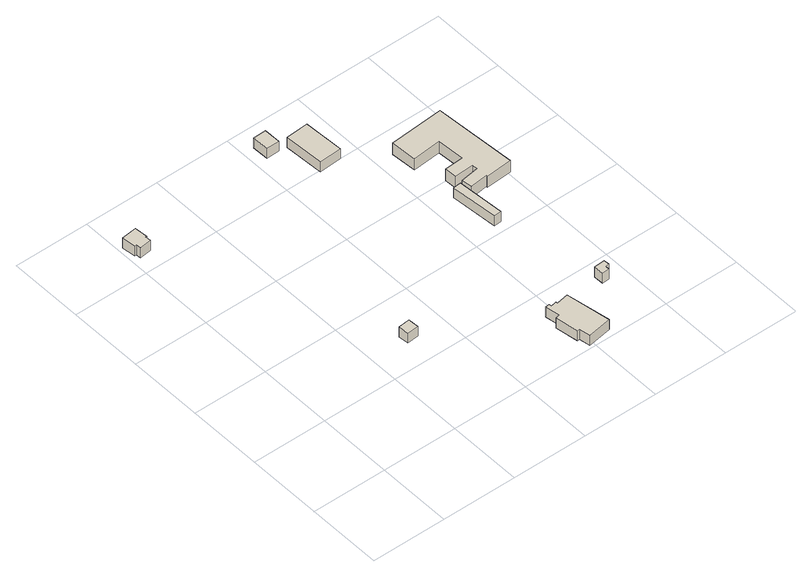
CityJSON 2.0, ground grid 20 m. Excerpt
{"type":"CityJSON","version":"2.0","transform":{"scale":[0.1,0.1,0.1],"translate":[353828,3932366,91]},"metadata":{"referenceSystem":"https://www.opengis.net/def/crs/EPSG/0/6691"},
"CityObjects":{
"building1":{"type":"Building","attributes":{"BuildingIDAttribute.prefecture":"14","BuildingIDAttribute.city":"14153","BuildingDetailAttribute.surveyYear":2015},"geometry":[{"type":"Solid","lod":"1","boundaries":[[[[0,1,2,3,4,5,6,7]],[[6,8,9,7]],[[5,10,8,6]],[[4,11,10,5]],[[3,12,11,4]],[[2,13,12,3]],[[1,14,13,2]],[[0,15,14,1]],[[7,9,15,0]],[[8,10,11,12,13,14,15,9]]]]}]},
"building2":{"type":"Building","attributes":{"BuildingIDAttribute.prefecture":"14","BuildingIDAttribute.city":"14153","BuildingDetailAttribute.surveyYear":2015},"geometry":[{"type":"Solid","lod":"1","boundaries":[[[[16,17,18,19]],[[18,20,21,19]],[[17,22,20,18]],[[16,23,22,17]],[[19,21,23,16]],[[20,22,23,21]]]]}]},
"building3":{"type":"Building","attributes":{"usage":"451","storeysAboveGround":2,"BuildingIDAttribute.prefecture":"14","BuildingIDAttribute.city":"14153","BuildingDetailAttribute.totalFloorArea":146.89,"BuildingDetailAttribute.buildingFootprintArea":73.44,"BuildingDetailAttribute.buildingStructureType":"601","BuildingDetailAttribute.buildingStructureOrgType":"1","BuildingDetailAttribute.orgUsage":"200","BuildingDetailAttribute.surveyYear":2015},"geometry":[{"type":"Solid","lod":"1","boundaries":[[[[24,25,26,27,28,29,30,31,32,33,34,35]],[[34,36,37,35]],[[33,38,36,34]],[[32,39,38,33]],[[31,40,39,32]],[[30,41,40,31]],[[29,42,41,30]],[[28,43,42,29]],[[27,44,43,28]],[[26,45,44,27]],[[25,46,45,26]],[[24,47,46,25]],[[35,37,47,24]],[[36,38,39,40,41,42,43,44,45,46,47,37]]]]}]},
"building4":{"type":"Building","attributes":{"BuildingIDAttribute.prefecture":"14","BuildingIDAttribute.city":"14153","BuildingDetailAttribute.surveyYear":2015},"geometry":[{"type":"Solid","lod":"1","boundaries":[[[[48,49,50,51]],[[50,52,53,51]],[[49,54,52,50]],[[48,55,54,49]],[[51,53,55,48]],[[52,54,55,53]]]]}]},
"building5":{"type":"Building","attributes":{"BuildingIDAttribute.prefecture":"14","BuildingIDAttribute.city":"14153","BuildingDetailAttribute.surveyYear":2015},"geometry":[{"type":"Solid","lod":"1","boundaries":[[[[56,57,58,59]],[[58,60,61,59]],[[57,62,60,58]],[[56,63,62,57]],[[59,61,63,56]],[[60,62,63,61]]]]}]},
"building6":{"type":"Building","attributes":{"BuildingIDAttribute.prefecture":"14","BuildingIDAttribute.city":"14153","BuildingDetailAttribute.surveyYear":2015},"geometry":[{"type":"Solid","lod":"1","boundaries":[[[[64,65,66,67,68,69]],[[68,70,71,69]],[[67,72,70,68]],[[66,73,72,67]],[[65,74,73,66]],[[64,75,74,65]],[[69,71,75,64]],[[70,72,73,74,75,71]]]]}]},
"building7":{"type":"Building","attributes":{"BuildingIDAttribute.prefecture":"14","BuildingIDAttribute.city":"14153","BuildingDetailAttribute.surveyYear":2015},"geometry":[{"type":"Solid","lod":"1","boundaries":[[[[76,77,78,79]],[[78,80,81,79]],[[77,82,80,78]],[[76,83,82,77]],[[79,81,83,76]],[[80,82,83,81]]]]}]},
"building8":{"type":"Building","attributes":{"usage":"431","measuredHeight":3.9,"storeysAboveGround":1,"BuildingIDAttribute.prefecture":"14","BuildingIDAttribute.city":"14153","BuildingDetailAttribute.totalFloorArea":202.08,"BuildingDetailAttribute.buildingFootprintArea":202.08,"BuildingDetailAttribute.buildingStructureType":"610","BuildingDetailAttribute.buildingStructureOrgType":"2","BuildingDetailAttribute.orgUsage":"143","BuildingDetailAttribute.surveyYear":2015},"geometry":[{"type":"Solid","lod":"1","boundaries":[[[[84,85,86,87,88,89,90,91,92,93,94,95,96,97]],[[96,98,99,97]],[[95,100,98,96]],[[94,101,100,95]],[[93,102,101,94]],[[92,103,102,93]],[[91,104,103,92]],[[90,105,104,91]],[[89,106,105,90]],[[88,107,106,89]],[[87,108,107,88]],[[86,109,108,87]],[[85,110,109,86]],[[84,111,110,85]],[[97,99,111,84]],[[98,100,101,102,103,104,105,106,107,108,109,110,111,99]]]]}]}
},
"vertices":[
[7,889,14],[48,894,14],[51,859,14],[48,859,14],[49,844,14],[17,840,14],[16,853,14],[11,852,14],[16,853,44],[11,852,44],[17,840,44],[49,844,44],[48,859,44],[51,859,44],[48,894,44],[7,889,44],
[289,294,10],[320,297,10],[322,269,10],[292,266,10],[322,269,40],[292,266,40],[320,297,40],[289,294,40],
[589,6,9],[584,36,9],[578,35,9],[568,96,9],[579,98,9],[573,136,9],[584,138,9],[585,131,9],[600,134,9],[601,129,9],[633,135,9],[653,17,9],[633,135,39],[653,17,39],[601,129,39],[600,134,39],[585,131,39],[584,138,39],[573,136,39],[579,98,39],[568,96,39],[578,35,39],[584,36,39],[589,6,39],
[426,943,13],[460,944,13],[461,900,13],[427,899,13],[461,900,43],[427,899,43],[460,944,43],[426,943,43],
[488,792,13],[482,898,13],[542,902,13],[548,796,13],[542,902,43],[548,796,43],[482,898,43],[488,792,43],
[754,137,9],[735,136,9],[734,163,9],[763,164,9],[764,149,9],[754,148,9],[764,149,39],[754,148,39],[763,164,39],[734,163,39],[735,136,39],[754,137,39],
[657,545,13],[678,547,13],[688,422,13],[668,420,13],[688,422,43],[668,420,43],[678,547,43],[657,545,43],
[684,570,7],[682,602,7],[732,605,7],[727,676,7],[652,670,7],[647,738,7],[791,749,7],[807,531,7],[738,526,7],[738,530,7],[690,524,7],[687,552,7],[736,559,7],[735,573,7],[736,559,41],[735,573,41],[687,552,41],[690,524,41],[738,530,41],[738,526,41],[807,531,41],[791,749,41],[647,738,41],[652,670,41],[727,676,41],[732,605,41],[682,602,41],[684,570,41]
]}
